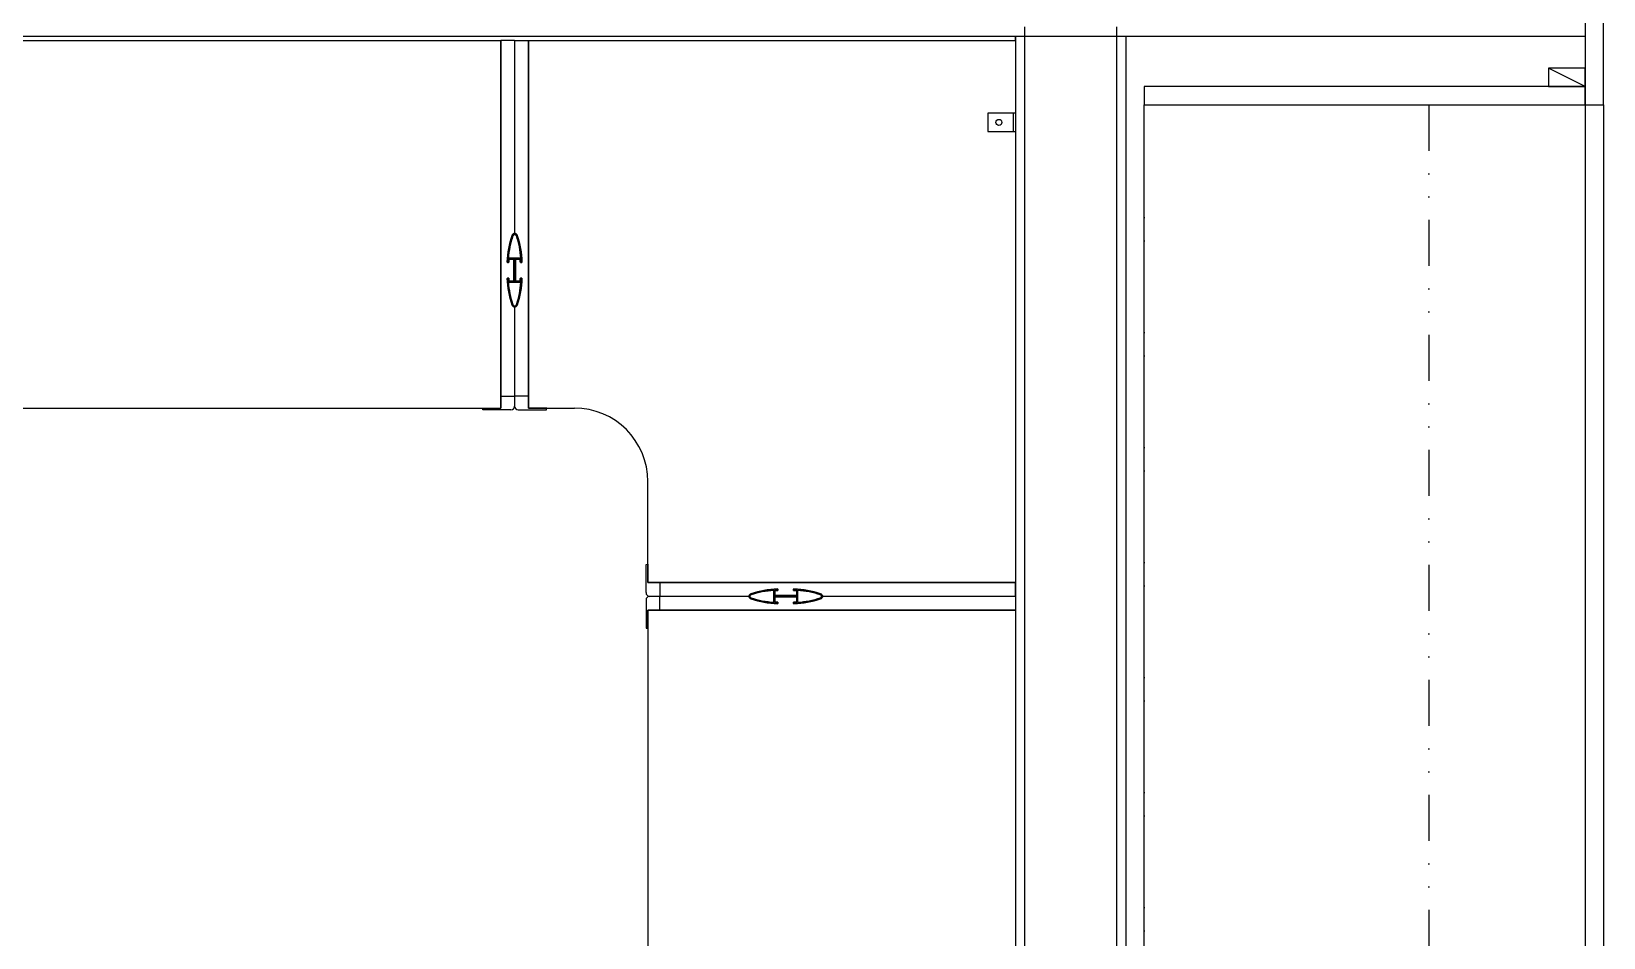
# Model space of a CAD drawing. Header units: millimetres. Extents: x -33000 to 294000, y 0 to 42408.
# Drawn here: x 186325 to 188036, y 16798 to 17785 of the extents above; entities that cross this region are included whole.
import ezdxf

# ---------------------------------------------------------------- set-up
doc = ezdxf.new("R2010")
doc.units = ezdxf.units.MM
doc.header["$LTSCALE"] = 50
doc.linetypes.add('DIVIDE', pattern=[1.25, 0.5, -0.25, 0, -0.25, 0, -0.25])
doc.layers.add('arch', color=8, linetype='Continuous')

msp = doc.modelspace()

# ---------------------------------------------------------------- linework, layer by layer
at = {"layer": 'arch'}
for p, q in [((188016.2, 20514.6), (188016.2, 15829.6)), ((184556.2, 17779.6), (188016.2, 17779.6)), ((187396.2, 17779.6), (187396.2, 16049.6)), ((187396.2, 17774.6), (187396.2, 17779.6)), ((187406.2, 17789.6), (187406.2, 16039.6)), ((187506.2, 17789.6), (187506.2, 16039.6)), ((187516.2, 17779.6), (187516.2, 16049.6)), ((186236.2, 17774.6), (186836.2, 17774.6)), ((186836.2, 17374.6), (186836.2, 17774.6)), ((186851.2, 17774.6), (186836.2, 17774.6)), ((186851.2, 17774.6), (186866.2, 17774.6)), ((186866.2, 17774.6), (187396.2, 17774.6)), ((186866.2, 17374.6), (186866.2, 17774.6)), ((187396.2, 17774.6), (187396.2, 17184.6)), ((188016.2, 17724.6), (187976.2, 17744.6)), ((187396.2, 17695.6), (187366.2, 17695.6)), ((187366.2, 17695.6), (187366.2, 17675.6)), ((187394.2, 17675.6), (187394.2, 17695.6)), ((187366.2, 17675.6), (187396.2, 17675.6)), ((186836.2, 17374.6), (186836.2, 17387.6)), ((186836.2, 17387.6), (186851.2, 17387.6)), ((186851.2, 17387.6), (186851.2, 17376.6)), ((186866.2, 17387.6), (186851.2, 17387.6)), ((186866.2, 17374.6), (186866.2, 17387.6)), ((186236.2, 17374.6), (186836.2, 17374.6)), ((186816.5, 17372.6), (186816.2, 17374.6)), ((186816.2, 17374.6), (186836.2, 17374.6)), ((186847.2, 17372.6), (186816.5, 17372.6)), ((186855.2, 17372.6), (186885.9, 17372.6)), ((186866.2, 17374.6), (186916.2, 17374.6)), ((186886.2, 17374.6), (186866.2, 17374.6)), ((186885.9, 17372.6), (186886.2, 17374.6)), ((186996.2, 17184.6), (186996.2, 17294.6)), ((186994.2, 17204.3), (186996.2, 17204.6)), ((186994.2, 17173.6), (186994.2, 17204.3)), ((186996.2, 17204.6), (186996.2, 17184.6)), ((186996.2, 17184.6), (187396.2, 17184.6)), ((186996.2, 17184.6), (187009.2, 17184.6)), ((187009.2, 17184.6), (187009.2, 17169.6)), ((187396.2, 17169.6), (187396.2, 17184.6)), ((186994.2, 17165.6), (186994.2, 17134.9)), ((187009.2, 17169.6), (186998.2, 17169.6)), ((187009.2, 17154.6), (187009.2, 17169.6)), ((187396.2, 17169.6), (187396.2, 17154.6)), ((186996.2, 17154.6), (186996.2, 16674.6)), ((186996.2, 17154.6), (187396.2, 17154.6)), ((186996.2, 17134.6), (186996.2, 17154.6)), ((186996.2, 17154.6), (187009.2, 17154.6)), ((187396.2, 17154.6), (187396.2, 16674.6)), ((186994.2, 17134.9), (186996.2, 17134.6))]:
    msp.add_line(p, q, dxfattribs=at)
for points in [[(188016.2, 18199.6), (188016.2, 17704.6), (188036.2, 17704.6), (188036.2, 18259.6), (188026.2, 18259.6), (188026.2, 18199.6)], [(188016.2, 17744.6), (187976.2, 17744.6), (187976.2, 17724.6), (188016.2, 17724.6)], [(188016.2, 17704.6), (188016.2, 17724.6), (187536.2, 17724.6), (187536.2, 17704.6)], [(188036.2, 16104.6), (187536.2, 16104.6), (187536.2, 17704.6), (188036.2, 17704.6)]]:
    msp.add_lwpolyline(points, close=True, dxfattribs=at)
for points in [[(186836.2, 17379.6), (186836.2, 17774.6)], [(186836.2, 17774.6), (186836.2, 17374.6)], [(186851.2, 17774.6), (186851.2, 17564.6)], [(186866.2, 17379.6), (186866.2, 17774.6)], [(186866.2, 17774.6), (186866.2, 17374.6)], [(186851.2, 17484.6), (186851.2, 17376.6)], [(187396.2, 17184.6), (186996.2, 17184.6)], [(187001.2, 17184.6), (187396.2, 17184.6)], [(187106.2, 17169.6), (186998.2, 17169.6)], [(187396.2, 17169.6), (187186.2, 17169.6)], [(187396.2, 17154.6), (186996.2, 17154.6)], [(187001.2, 17154.6), (187396.2, 17154.6)]]:
    msp.add_lwpolyline(points, dxfattribs=at)
at = {"layer": 'arch', "linetype": 'DIVIDE', "ltscale": 2}
msp.add_lwpolyline([(187846.2, 16104.6), (187536.2, 16104.6), (187536.2, 17704.6), (187846.2, 17704.6)], close=True, dxfattribs=at)
at = {"layer": 'arch'}
for points in [[(186848.4, 17562.6, 0.073891), (186843.2, 17533.6, 0.422671), (186843.7, 17533.1), (186844.5, 17533.1, 0.414214), (186845, 17533.6), (186845, 17536.6), (186850.5, 17536.6), (186850.5, 17512.6), (186845, 17512.6), (186845, 17515.6, 0.414214), (186844.5, 17516.1), (186843.7, 17516.1, 0.422671), (186843.2, 17515.6, 0.073891), (186848.4, 17486.7, 0.719192), (186854.1, 17486.7, 0.073891), (186859.2, 17515.6, 0.422671), (186858.7, 17516.1), (186857.9, 17516.1, 0.414214), (186857.4, 17515.6), (186857.4, 17512.6), (186852, 17512.6), (186852, 17536.6), (186857.4, 17536.6), (186857.4, 17533.6, 0.414214), (186857.9, 17533.1), (186858.7, 17533.1, 0.422671), (186859.2, 17533.6, 0.073891), (186854.1, 17562.6, 0.719192)], [(186854.1, 17562.6, -0.073891), (186859.2, 17533.6, -0.422671), (186858.7, 17533.1), (186857.9, 17533.1, -0.414214), (186857.4, 17533.6), (186857.4, 17536.6), (186852, 17536.6), (186852, 17512.6), (186857.4, 17512.6), (186857.4, 17515.6, -0.414214), (186857.9, 17516.1), (186858.7, 17516.1, -0.422671), (186859.2, 17515.6, -0.073891), (186854.1, 17486.7, -0.719192), (186848.4, 17486.7, -0.073891), (186843.2, 17515.6, -0.422671), (186843.7, 17516.1), (186844.5, 17516.1, -0.414214), (186845, 17515.6), (186845, 17512.6), (186850.5, 17512.6), (186850.5, 17536.6), (186845, 17536.6), (186845, 17533.6, -0.414214), (186844.5, 17533.1), (186843.7, 17533.1, -0.422671), (186843.2, 17533.6, -0.073891), (186848.4, 17562.6, -0.719192)], [(186844.4, 17537.6, -0.063692), (186849.3, 17562.2, -0.719192), (186853.1, 17562.2, -0.063692), (186858, 17537.6)], [(186858, 17537.6, 0.063692), (186853.1, 17562.2, 0.719192), (186849.3, 17562.2, 0.063692), (186844.4, 17537.6)], [(186844.4, 17511.6, 0.063692), (186849.3, 17487, 0.719192), (186853.1, 17487, 0.063692), (186858, 17511.6)], [(186858, 17511.6, -0.063692), (186853.1, 17487, -0.719192), (186849.3, 17487, -0.063692), (186844.4, 17511.6)], [(187184.2, 17166.8, -0.073891), (187155.2, 17161.6, -0.422671), (187154.7, 17162.1), (187154.7, 17162.9, -0.414214), (187155.2, 17163.4), (187158.2, 17163.4), (187158.2, 17168.9), (187134.2, 17168.9), (187134.2, 17163.4), (187137.2, 17163.4, -0.414214), (187137.7, 17162.9), (187137.7, 17162.1, -0.422671), (187137.2, 17161.6, -0.073891), (187108.3, 17166.8, -0.719192), (187108.3, 17172.4, -0.073891), (187137.2, 17177.6, -0.422671), (187137.7, 17177.1), (187137.7, 17176.3, -0.414214), (187137.2, 17175.8), (187134.2, 17175.8), (187134.2, 17170.4), (187158.2, 17170.4), (187158.2, 17175.8), (187155.2, 17175.8, -0.414214), (187154.7, 17176.3), (187154.7, 17177.1, -0.422671), (187155.2, 17177.6, -0.073891), (187184.2, 17172.4, -0.719192)], [(187184.2, 17172.4, 0.073891), (187155.2, 17177.6, 0.422671), (187154.7, 17177.1), (187154.7, 17176.3, 0.414214), (187155.2, 17175.8), (187158.2, 17175.8), (187158.2, 17170.4), (187134.2, 17170.4), (187134.2, 17175.8), (187137.2, 17175.8, 0.414214), (187137.7, 17176.3), (187137.7, 17177.1, 0.422671), (187137.2, 17177.6, 0.073891), (187108.3, 17172.4, 0.719192), (187108.3, 17166.8, 0.073891), (187137.2, 17161.6, 0.422671), (187137.7, 17162.1), (187137.7, 17162.9, 0.414214), (187137.2, 17163.4), (187134.2, 17163.4), (187134.2, 17168.9), (187158.2, 17168.9), (187158.2, 17163.4), (187155.2, 17163.4, 0.414214), (187154.7, 17162.9), (187154.7, 17162.1, 0.422671), (187155.2, 17161.6, 0.073891), (187184.2, 17166.8, 0.719192)], [(187133.2, 17162.8, -0.063692), (187108.6, 17167.7, -0.719192), (187108.6, 17171.5, -0.063692), (187133.2, 17176.4)], [(187133.2, 17176.4, 0.063692), (187108.6, 17171.5, 0.719192), (187108.6, 17167.7, 0.063692), (187133.2, 17162.8)], [(187159.2, 17162.8, 0.063692), (187183.8, 17167.7, 0.719192), (187183.8, 17171.5, 0.063692), (187159.2, 17176.4)], [(187159.2, 17176.4, -0.063692), (187183.8, 17171.5, -0.719192), (187183.8, 17167.7, -0.063692), (187159.2, 17162.8)]]:
    msp.add_lwpolyline(points, format="xyb", close=True, dxfattribs=at)
msp.add_circle((187378.2, 17685.6), 3.25, dxfattribs=at)
for centre, radius, start, end in [((186847.2, 17376.6), 4, 270, 0), ((186855.2, 17376.6), 4, 180, 270), ((186916.2, 17294.6), 80, 0, 90), ((186998.2, 17173.6), 4, 180, 270), ((186998.2, 17165.6), 4, 90, 180)]:
    msp.add_arc(centre, radius, start, end, dxfattribs=at)

doc.saveas('drawing.dxf')
